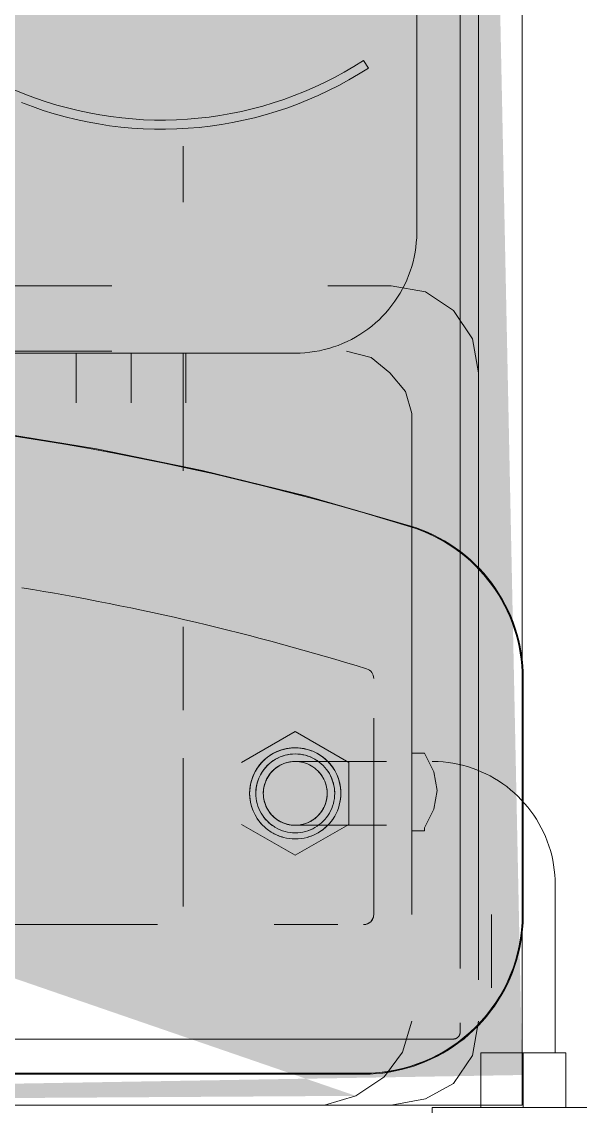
# Model space of a CAD drawing. Header units: metres. Extents: x 5 to 242, y -3 to 162.
# Drawn here: x 189.2389 to 189.3613, y 80.6009 to 80.8389 of the extents above; entities that cross this region are included whole.
import ezdxf

# ---------------------------------------------------------------- set-up
doc = ezdxf.new("R2010")
doc.units = ezdxf.units.M
doc.layers.add('1053_ARQ_BASE_MATADOURO_dwg', color=7, linetype='Continuous', lineweight=5, true_color=0x767676)
for name, color, linetype, lineweight in [('A-EQUIPAMENTOS', 7, 'Continuous', 5), ('A_lay', 7, 'Continuous', 5), ('P-SANR-FIXT', 7, 'Continuous', 5)]:
    doc.layers.add(name, color=color, linetype=linetype, lineweight=lineweight)

# ---------------------------------------------------------------- blocks, each defined once
blk = doc.blocks.new('UT_Bacia com caixa acoplada - UT_Bacia com caixa acoplada-V47-TÉRREO 1_20')
at = {"layer": 'P-SANR-FIXT', "color": 9, "true_color": 0xc0c0c0}
for p, q in [((0.1649999999997719, -0.01229811905160714), (-0.1650000000001877, -0.01229811905160714)), ((-0.1649999999999998, -0.01245945945945865), (0.165, -0.01245945945945865)), ((0.165, -0.01249999999999924), (-0.1649999999999998, -0.01249999999999924)), ((-0.2000008217274903, -0.04729894077884037), (-0.2000008217274903, -0.09910397061034401)), ((-0.1998394813192437, -0.09910397061031652), (-0.1998394813192437, -0.04729894077870263)), ((-0.199798940778703, -0.04729894077870263), (-0.1997989407787031, -0.09910397061031641)), ((-0.1672043461841084, -0.04729894077870246), (-0.1672043461841084, -0.09040602553505546)), ((-0.1672043461841085, -0.04729894077870266), (-0.1672043461841086, -0.09040602553505551)), ((-0.186147365608182, -0.09910397061041332), (-0.186147365608182, -0.4288368561510161)), ((-0.1260000000000006, -0.1595600000000009), (-0.1260000000000006, -0.1704400000000009)), ((-0.1260000000000006, -0.1595600000000009), (-0.1260000000000006, -0.1704400000000009)), ((-0.1140000000000006, -0.1704400000000009), (-0.1140000000000006, -0.1595600000000009)), ((-0.1140000000000006, -0.1704400000000009), (-0.1140000000000006, -0.1595600000000009)), ((-0.1140000000000006, -0.1595600000000009), (-0.1140000000000006, -0.1704400000000009)), ((-0.1140000000000006, -0.1595600000000009), (-0.1140000000000006, -0.1704400000000009)), ((-0.1020000000000006, -0.1595600000000009), (-0.1020000000000006, -0.1704400000000009)), ((-0.1020000000000006, -0.1595600000000009), (-0.1020000000000006, -0.1704400000000009)), ((-0.1020000000000006, -0.1704400000000009), (-0.1020000000000006, -0.1595600000000009)), ((-0.1020000000000006, -0.1704400000000009), (-0.1020000000000006, -0.1595600000000009)), ((0.1499999999997926, -0.1704735377196123), (-0.1500000000002085, -0.1704735377196123)), ((-0.1766577445159081, -0.1971312822353118), (-0.1766577445159081, -0.4410690897938023)), ((-0.1649502152918752, -0.234689592431541), (-0.1660384845797283, -0.2330115966159575))]:
    blk.add_line(p, q, dxfattribs=at)
at = {"layer": 'P-SANR-FIXT', "color": 254, "true_color": 0xd3d3d3}
for p, q in [((-0.1860719666864483, -0.02102047639847806), (-0.186052155322046, -0.02096447046384019)), ((-0.186052155322046, -0.02096447046384019), (-0.1860301201645198, -0.02090930157121675)), ((-0.1858534251107365, -0.02060069725247431), (-0.1858170018677935, -0.02055376642840547)), ((-0.185653459356834, -0.02038169818747356), (-0.1856084384381571, -0.02034293903671496)), ((-0.1856084384381571, -0.02034293903671496), (-0.1855619035789212, -0.02030601124567638)), ((-0.1855619035789212, -0.02030601124567638), (-0.1855139292246648, -0.02027097389101436)), ((-0.1855139292246648, -0.02027097389101436), (-0.1854645921244359, -0.02023788302491157)), ((-0.1854645921244359, -0.02023788302491157), (-0.1854139712070162, -0.02020679158581388)), ((-0.184524729930871, -0.02000242522442441), (-0.1846615993659834, -0.02000242522442441)), ((-0.1826626773286087, -0.02000242522442441), (-0.1835244688101109, -0.02000242522442441)), ((-0.1650000000001877, -0.02000242522442441), (-0.1791942856518337, -0.02000242522442441)), ((-0.1702183777308768, -0.02000242522442441), (-0.1691056121099667, -0.02000242522442441)), ((-0.1691056121099667, -0.02000242522442441), (-0.1644025596614967, -0.02000242522442441)), ((-0.186147365608182, -0.02148769150350818), (-0.186147365608182, -0.02356000000010899)), ((-0.186147365608182, -0.03550016951453327), (-0.186147365608182, -0.09910397061041332)), ((-0.1453862999430286, -0.04509459459459391), (-0.1593711800684362, -0.04509459459459391)), ((-0.1453862999430285, -0.04509459459459381), (-0.1593711800684362, -0.04509459459459381)), ((0.1199188116889888, -0.04509459459459393), (-0.1198088111201021, -0.04509459459459392)), ((0.1199188116889889, -0.04509459459459381), (-0.119808811120102, -0.04509459459459381)), ((-0.1672043461841084, -0.09040602553505546), (-0.1672043461841084, -0.04729894077870246)), ((-0.1672043461841085, -0.0904060255350555), (-0.1672043461841084, -0.04729894077870266)), ((-0.1254039361198851, -0.1446237028165164), (-0.1254039361198851, -0.1705494989545294)), ((-0.1660384845797283, -0.2330115966159575), (-0.1649502152918752, -0.234689592431541))]:
    blk.add_line(p, q, dxfattribs=at)
at = {"layer": 'P-SANR-FIXT', "color": 254, "true_color": 0xe0e0e0}
for p, q in [((0.1649999999997719, -0.02000242522442441), (-0.1650000000001877, -0.02000242522442441)), ((-0.1083004234528533, -0.02000242522442441), (-0.1239104824911788, -0.02000242522442441)), ((-0.1254039361198851, -0.2035675555669597), (-0.1254039361198851, -0.2159027775621335))]:
    blk.add_line(p, q, dxfattribs=at)
at = {"layer": 'P-SANR-FIXT', "color": 254, "true_color": 0xe9e9e9}
for p, q in [((-0.1593711800684362, -0.04509459459459391), (-0.1453862999430285, -0.04509459459459391)), ((-0.1593711800684362, -0.04509459459459381), (-0.1453862999430285, -0.04509459459459381)), ((-0.1198088111201021, -0.04509459459459392), (0.1199188116889888, -0.04509459459459393)), ((-0.1198088111201021, -0.04509459459459381), (0.1199188116889888, -0.04509459459459381)), ((-0.1254039361198851, -0.04905742413907611), (-0.1254039361198851, -0.08160507972344767)), ((-0.1254039361198851, -0.09214260642078825), (-0.1254039361198851, -0.1104427180018647))]:
    blk.add_line(p, q, dxfattribs=at)
at = {"layer": 'P-SANR-FIXT', "color": 9, "true_color": 0xc0c0c0, "flags": 128}
for points in [[(-0.1650000000001877, -0.01229811905160714), (-0.1663996595570709, -0.0123261159757998), (-0.1677970799572151, -0.01241006195912214), (-0.1691900256260407, -0.01254982270609071), (-0.170576268147742, -0.01274517462907279), (-0.1719535898299815, -0.01299580520693198), (-0.173319787251814, -0.01330131348408268), (-0.1746726747888774, -0.01366121071251764), (-0.1760100881096158, -0.01407492113334356), (-0.1773298876380981, -0.01454178289824031), (-0.1786299619766404, -0.01506104912786395), (-0.1799082312835195, -0.01563188910705485), (-0.1811626506006502, -0.01625338961366288), (-0.182391213124571, -0.01692455637946514), (-0.1835919534175529, -0.01764431568075052), (-0.1847629505510671, -0.01841151605621472), (-0.1859023311796722, -0.01922493014897791), (-0.1870082725372817, -0.02008325666981418), (-0.1880790053535937, -0.02098512247965227), (-0.1891128166845843, -0.02192908478545687), (-0.190108052652768, -0.02291363344879737), (-0.1910631210926502, -0.02393719340197567), (-0.1919764940987403, -0.02499812716741617), (-0.1928467104689153, -0.02609473747733791), (-0.1936723780427197, -0.02722526998927351), (-0.1944521759280873, -0.0283879160923063), (-0.1951848566148201, -0.0295808158006992), (-0.1958692479698362, -0.03080206072937108), (-0.1965042551133542, -0.03204969714699291), (-0.1970888621692218, -0.03332172910143691), (-0.1976221338909152, -0.03461612161286576), (-0.198103217157385, -0.03593080392947232), (-0.1985313423379197, -0.03726367283997879), (-0.1989058245238073, -0.03861259603846011), (-0.1992260646233306, -0.03997541553546198), (-0.1994915503206503, -0.04134995111070112), (-0.1997018568952495, -0.04273400380020921), (-0.1998566479013854, -0.04412535941514871), (-0.1999556757065773, -0.04552179208336002), (-0.1999987818874681, -0.0469210678103138), (-0.2000008217274903, -0.04729894077884037)], [(-0.2000008217274903, -0.09910397061034401), (-0.1999728248032283, -0.1005036301672271), (-0.1998888788197674, -0.1019010505673714), (-0.1997491180730067, -0.1032939962362663), (-0.1995537661497474, -0.1046802387580368), (-0.1993031355718882, -0.1060575604402071), (-0.1989976272948068, -0.1074237578621089), (-0.1986377300664411, -0.1087766453991029), (-0.1982240196456845, -0.1101140587199106), (-0.1977571578807878, -0.111433858248393), (-0.1972378916512335, -0.1127339325867966), (-0.1966670516719733, -0.1140122018937451), (-0.1960455511654345, -0.1152666212108757), (-0.1953743843994936, -0.1164951837347966), (-0.1946546250982083, -0.1176959240277785), (-0.1938874247228134, -0.1188669211612927), (-0.1930740106300502, -0.1200063017898285), (-0.1922156841090753, -0.1211122431473687), (-0.1913138182994451, -0.1221829759636807), (-0.1903698559935019, -0.1232167872947406), (-0.1893853073302307, -0.1242120232628549), (-0.1883617473769831, -0.1251670917028758), (-0.1873008136115426, -0.1260804647089659), (-0.1862042033016209, -0.1269506810791408), (-0.1850736707898239, -0.1277763486529453), (-0.1839110246867218, -0.1285561465382436), (-0.1827181249782596, -0.1292888272249071), (-0.1814968800495877, -0.1299732185801311), (-0.1802492436319659, -0.1306082257235797), (-0.1789772116775912, -0.1311928327794474), (-0.1776828191662317, -0.1317261045010715), (-0.1763681368494865, -0.1322071877676106), (-0.1753658744910288, -0.1325345878290856)], [(-0.1753658744910288, -0.1325345878290856), (-0.1526089801758157, -0.1390949596619823), (-0.1296079440471254, -0.1447400508452551), (-0.1063995628563222, -0.1494608304373936), (-0.08302096506223279, -0.1532497461980049), (-0.05950955143430838, -0.1561007366701151), (-0.03590293521861895, -0.1580092408771847), (-0.0122388819655087, -0.1589722056196572), (0.01144475088794461, -0.1589880903591926), (0.03511007458128479, -0.1580568696837236), (0.05871922964503974, -0.1561800333476513), (0.08223444646754179, -0.1533605838887754), (0.1056181057180125, -0.1496030318247302), (0.1288327985301348, -0.1449133884373818), (0.1518413863474238, -0.1392991561555126), (0.1746070603375298, -0.1327693165533268), (0.1753658744907516, -0.1325345878290856)], [(-0.1500000000002085, -0.1704735377196123), (-0.1510660254542945, -0.1704948610718782), (-0.1521303454951518, -0.1705587970159013), (-0.1531912574374757, -0.1706652432677602), (-0.1542470640487609, -0.1708140295362205), (-0.1552960762636416, -0.17100491779489), (-0.156336615886174, -0.1712376026633872), (-0.1573670182750691, -0.1715117118954464), (-0.1583856350061949, -0.1718268069748581), (-0.1593908365104056, -0.1721823838166822), (-0.1603810146792148, -0.1725778735738015), (-0.1613545854391428, -0.1730126435470851), (-0.1623099912844828, -0.1734859981971498), (-0.1632457037698696, -0.1739971802576516), (-0.1641602259546147, -0.1745453719462949), (-0.1650520947986664, -0.1751296962733517), (-0.16591988350188, -0.1757492184445035), (-0.1667622037877067, -0.1764029473564793), (-0.1675777081232616, -0.1770898371824431), (-0.1683650918752173, -0.1778087890451876), (-0.1691230953980565, -0.1785586527752257), (-0.1698505060476156, -0.1793382287502438), (-0.1705461601221377, -0.1801462698153629), (-0.171208944723348, -0.1809814832770699), (-0.1718377995374154, -0.1818425329719263), (-0.1724317185305317, -0.1827280414041659), (-0.1729897515591092, -0.1836365919493379), (-0.1735110058897448, -0.1845667311201843), (-0.173994647626179, -0.1855169708924659), (-0.1744399030450517, -0.1864857910853289), (-0.1748460598324149, -0.1874716417931648), (-0.1752124682244685, -0.1884729458650818), (-0.1755385420457264, -0.1894881014281062), (-0.1758237596476633, -0.190515484450095), (-0.1760676647427128, -0.191553451337162), (-0.1762698671351423, -0.1926003415638143), (-0.1764300433442298, -0.1936544803290089), (-0.1765479371218225, -0.1947141812354957), (-0.1766233598634452, -0.1957777489879405), (-0.1766561909086613, -0.196843482104979), (-0.1766577445159081, -0.1971312822353118)]]:
    blk.add_lwpolyline(points, dxfattribs=at)
at = {"layer": 'P-SANR-FIXT', "color": 254, "true_color": 0xd3d3d3, "flags": 128}
for points in [[(-0.186147365608182, -0.02148769150350818), (-0.1861461775534535, -0.02142829669394869), (-0.186142615290263, -0.02136899690343289), (-0.1861366845174369, -0.0213098869988833), (-0.1861283947227625, -0.02125106154360383), (-0.1861177591682954, -0.02119261464585161)], [(-0.1861177591682954, -0.02119261464585161), (-0.1861047948685984, -0.02113463980803263), (-0.1860895225639903, -0.02107722977769918), (-0.1860719666864483, -0.02102047639847806)], [(-0.1860301201645198, -0.02090930157121675), (-0.1860058964653701, -0.02085505797916467), (-0.1859795229775875, -0.02080182646571029), (-0.1859510418930018, -0.0207496921900196), (-0.1859204987753354, -0.0206987385558703), (-0.185887942486741, -0.02064904707803471), (-0.1858534251107365, -0.02060069725247431)], [(-0.1858170018677935, -0.02055376642840547), (-0.185778731027044, -0.02050832968528575), (-0.1857386738135531, -0.02046445971215653), (-0.1856968943108775, -0.02042222669155963), (-0.185653459356834, -0.02038169818747356)], [(-0.1854139712070162, -0.02020679158581388), (-0.1853621474547887, -0.020177749313395), (-0.1853092037748327, -0.02015080266899604), (-0.185255224865862, -0.0201259947615401), (-0.1852002970828049, -0.02010336527836735), (-0.1851445082979208, -0.02008295042189166), (-0.1850879477616381, -0.02006478285138565), (-0.1850307059585422, -0.02004889163128028), (-0.1849728744637781, -0.02003530218403848), (-0.1849145457950184, -0.02002403624982053), (-0.1848558132656785, -0.02001511185183226), (-0.1847967708352208, -0.02000854326714835), (-0.1847375129594595, -0.02000434100405), (-0.1846781344375384, -0.0200025117853922)], [(-0.1846620993290289, -0.02000242522442441), (-0.184540801287604, -0.02000242522442441), (-0.1841771012143661, -0.02000242522442441)], [(-0.1835244688101109, -0.02000242522442441), (-0.1841454841748499, -0.02000242522442441), (-0.184524729930871, -0.02000242522442441)], [(-0.1841771012143661, -0.02000242522442441), (-0.1835715809520854, -0.02000242522442441), (-0.1827252092036873, -0.02000242522442441)], [(-0.1769640175246368, -0.02000242522442441), (-0.1749413161253997, -0.02000242522442441), (-0.1726915698226949, -0.02000242522442441), (-0.1702183777308768, -0.02000242522442441)]]:
    blk.add_lwpolyline(points, dxfattribs=at)
at = {"layer": 'P-SANR-FIXT', "color": 254, "true_color": 0xe0e0e0, "flags": 128}
for points in [[(-0.1827252092036873, -0.02000242522442441), (-0.1816393399834582, -0.02000242522442441), (-0.1803157104504793, -0.02000242522442441), (-0.1787564381299726, -0.02000242522442441), (-0.1769640175246368, -0.02000242522442441)], [(-0.1644025596614967, -0.02000242522442441), (-0.1593392881397787, -0.02000242522442441), (-0.1539238976989247, -0.02000242522442441), (-0.1481650518084971, -0.02000242522442441), (-0.1420719633935027, -0.02000242522442441), (-0.1356543800954794, -0.02000242522442441), (-0.1289225686787941, -0.02000242522442441), (-0.1218872986055747, -0.02000242522442441), (-0.1213221542360221, -0.02000242522442441)]]:
    blk.add_lwpolyline(points, dxfattribs=at)
at = {"layer": 'P-SANR-FIXT', "color": 9, "true_color": 0xc0c0c0}
for centre, radius, start, end in [((-0.1649999999999998, -0.04729894077870246), 0.03483948131924378, 90.00000000000034, 180.0000000000004), ((-0.1649999999999998, -0.04729894077870246), 0.03479894077870315, 89.99999999999994, 180), ((-0.165, -0.09910397061031655), 0.03483948131924373, 179.9999999999999, 252.772837565242), ((-0.1649999999999997, -0.09910397061031645), 0.03479894077870315, 179.9999999999999, 252.772837565242), ((1.624300693947589e-15, 0.4330317257974887), 0.5919690886741391, 252.7728375652484, 287.2271624347505), ((1.658140291738164e-15, 0.4330317257974888), 0.5919285481335987, 252.7728375652481, 287.2271624347501), ((-0.1206777970490052, -0.3029529656485584), 0.08336298384423603, 68.40751325301024, 122.9655480446208), ((-0.1206777970490052, -0.3029529656485584), 0.08136298384423606, 68.40751325301197, 122.9655480446209), ((-0.1206777970490052, -0.3029529656485584), 0.08136298384423603, 68.40751325301034, 122.9655480446212), ((6.728626816130802e-17, 0.001961168904827609), 0.2465634715555092, 248.407513253009, 291.5924867469887)]:
    blk.add_arc(centre, radius, start, end, dxfattribs=at)
at = {"layer": 'P-SANR-FIXT', "color": 254, "true_color": 0xd3d3d3}
for centre, radius, start, end in [((-0.1649999999999998, -0.04729894077870246), 0.002204346184108558, 90, 180), ((-0.1649999999999998, -0.04729894077870246), 0.002204346184108613, 90, 180), ((-0.1649999999999998, -0.04729894077870246), 0.002204346184108634, 90.0000000000001, 180.0000000000001), ((-0.1649999999999998, -0.04729894077870246), 0.002204346184108552, 105.0000000000006, 165.0000000000003), ((-0.165, -0.09910397061031655), 0.002204346184108447, 180, 252.7728375652492), ((-0.165, -0.09910397061031655), 0.002204346184108469, 180, 252.7728375652494), ((-0.165, -0.09910397061031655), 0.002204346184108585, 180, 252.772837565242), ((-0.165, -0.09910397061031655), 0.002204346184108586, 180, 252.7728375652421), ((1.632760593395233e-15, 0.4330317257974887), 0.559333953539004, 252.7728375652484, 260.7355345525015), ((1.632760593395233e-15, 0.4330317257974887), 0.5593339535390041, 252.772837565248, 260.7355345525012), ((-0.1206777970490052, -0.3029529656485584), 0.08336298384423604, 68.40751325301059, 122.9655480446205), ((6.728626816130802e-17, 0.001961168904827609), 0.2465634715555092, 248.4075132530093, 291.5924867469886)]:
    blk.add_arc(centre, radius, start, end, dxfattribs=at)
at = {"layer": 'P-SANR-FIXT', "color": 254, "true_color": 0xe9e9e9}
for centre, radius, start, end in [((-0.1649999999999998, -0.04729894077870246), 0.002204346184108566, 90, 105.0000000000005), ((1.632760593395233e-15, 0.4330317257974887), 0.5593339535390046, 252.7728375652488, 260.7355345525019), ((1.632760593395233e-15, 0.4330317257974887), 0.5593339535390046, 252.7728375652484, 260.7355345525016)]:
    blk.add_arc(centre, radius, start, end, dxfattribs=at)
at = {"layer": 'P-SANR-FIXT', "color": 254, "true_color": 0xe0e0e0}
blk.add_arc((-0.1649999999999998, -0.04729894077870246), 0.002204346184108533, 165.0000000000008, 180.0000000000009, dxfattribs=at)
blk = doc.blocks.new('Celite_Flexivel_Metais - 300mm Aço Inox - 1_2_-V49-TÉRREO 1_20')
at = {"layer": 'P-SANR-FIXT', "color": 254, "true_color": 0xe0e0e0}
for p, q in [((1.558736473228351e-15, 0.08748408371322187), (-0.01176862194964321, 0.08068946666260352)), ((0.0117686219496464, 0.08068946666260354), (1.55662149836644e-15, 0.08748408371322187)), ((0.01176862194964644, 0.06710023256136674), (0.01176862194964639, 0.08068946666260354)), ((0.01978407765920711, 0.08089484961201106), (0.02000000000048058, 0.08089484961201106)), ((1.64968039229052e-15, 0.06030561551074841), (0.01176862194964644, 0.06710023256136674)), ((0.01681363586810585, 0.06689484961204889), (0.01602661338446487, 0.06689484961204889))]:
    blk.add_line(p, q, dxfattribs=at)
at = {"layer": 'P-SANR-FIXT', "color": 254, "true_color": 0xe9e9e9}
for p, q in [((-0.01176862194964321, 0.08068946666260352), (1.558736473228351e-15, 0.08748408371322187)), ((-0.005073852074712704, 0.07871729972777357), (-0.004876946965017487, 0.0789163422482894)), ((0.006065865813429264, 0.08089484961201106), (0.006650743483648694, 0.08089484961201106)), ((0.007883596867564483, 0.08089484961201106), (0.008529600278881845, 0.08089484961201106)), ((0.009875594855692544, 0.08089484961201106), (0.01057343271692516, 0.08089484961201106)), ((0.01201320941223057, 0.08089484961201106), (0.01275284491092316, 0.08089484961201106)), ((0.01350407431167987, 0.08089484961201106), (0.01426569580774085, 0.08089484961201106)), ((0.01581522668258076, 0.08089484961201106), (0.01660065714224511, 0.08089484961201106)), ((0.01660065714224511, 0.08089484961201106), (0.01739152582563947, 0.08089484961201106)), ((0.01898451030159886, 0.08089484961201106), (0.01978407765920711, 0.08089484961201106)), ((-0.00561467030484564, 0.0780752177014936), (-0.005443009030815301, 0.07829640078017383)), ((-0.006999592041069264, 0.07381927679264663), (-0.006999999999703869, 0.07389484961196068)), ((-0.006898148109472823, 0.07270507961175846), (-0.006940208436984176, 0.07298188365080788)), ((-0.006417621761047849, 0.07109947290617019), (-0.006524273601451205, 0.0713583453306641)), ((-0.006300703094736309, 0.07084507248805076), (-0.006417621761047849, 0.07109947290617019)), ((-0.006173704647940394, 0.07059555106282024), (-0.006300703094736309, 0.07084507248805076)), ((-0.01176862194964317, 0.06710023256136678), (-0.004613700057139125, 0.06296933648069883)), ((-0.003478160964428389, 0.06782011535424554), (-0.003718303385129912, 0.06796406383490376)), ((-0.001663918384526551, 0.06709548378805466), (-0.001934489539553033, 0.06716746154380362)), ((0.01176862194964644, 0.06710023256136674), (1.64968039229052e-15, 0.06030561551074841)), ((2.579712095903233e-05, 0.06689484961204889), (1.165595821657917e-06, 0.06689484961204889)), ((8.238310964370613e-05, 0.06689484961204889), (2.579712095903233e-05, 0.06689484961204889)), ((0.004087967599718468, 0.06689484961204889), (0.003616168634342103, 0.06689484961204889)), ((0.01524594747183619, 0.06689484961204889), (0.01447288702898259, 0.06689484961204889))]:
    blk.add_line(p, q, dxfattribs=at)
at = {"layer": 'P-SANR-FIXT', "color": 7, "true_color": 0xefefef}
for p, q in [((0.008529600278881845, 0.08089484961201106), (0.009193953882971983, 0.08089484961201106)), ((0.009193953882971983, 0.08089484961201106), (0.009875594855692544, 0.08089484961201106)), ((0.01057343271692516, 0.08089484961201106), (0.01128635107494447, 0.08089484961201106)), ((0.01128635107494447, 0.08089484961201106), (0.01201320941223057, 0.08089484961201106)), ((0.01275284491092316, 0.08089484961201106), (0.01350407431167987, 0.08089484961201106)), ((-0.004613700057139125, 0.06296933648069883), (-0.01176862194964317, 0.06710023256136678)), ((0.01447288702898259, 0.06689484961204889), (0.01370866878802226, 0.06689484961204889)), ((0.01602661338446487, 0.06689484961204889), (0.01524594747183619, 0.06689484961204889)), ((-0.004613700057139125, 0.06296933648069883), (1.647565417428609e-15, 0.06030561551074841))]:
    blk.add_line(p, q, dxfattribs=at)
at = {"layer": 'P-SANR-FIXT', "color": 7, "true_color": 0xf3f3f3}
blk.add_line((1.647565417428609e-15, 0.06030561551074841), (-0.004613700057139125, 0.06296933648069883), dxfattribs=at)
at = {"layer": 'P-SANR-FIXT', "color": 9, "true_color": 0xc0c0c0}
for p, q in [((0.05700000000000437, 0.01700000000001346), (0.05700000000000437, 0.05389484961203452)), ((0.04999999999998714, 0.01700000000000825), (0.04070623476790167, 0.01700000000000825)), ((0.04070623476790171, 0.01700000000000825), (0.04999999999998721, 0.01700000000000825)), ((0.04070623476790167, 0.005000000000006864), (0.04070623476790167, 0.01700000000000825)), ((0.04070623476790171, 0.005000000000006864), (0.04070623476790171, 0.01700000000000825)), ((0.04299999999960387, 0.01700000000000825), (0.04999999999960391, 0.01700000000000825)), ((0.04299999999960387, 0.01700000000000825), (0.04999999999960376, 0.01700000000000825)), ((0.04299999999994179, 0.01700000000000825), (0.0499999999996038, 0.01700000000000825)), ((0.04299999999994179, 0.01700000000000825), (0.04999999999960397, 0.01700000000000825)), ((0.0499999999996038, 0.01700000000000825), (0.05699999999960387, 0.01700000000000825)), ((0.04999999999960395, 0.01700000000000825), (0.05699999999960387, 0.01700000000000825)), ((0.04999999999998721, 0.01700000000000825), (0.05929376523195679, 0.01700000000000825)), ((0.05929376523195675, 0.01700000000000825), (0.04999999999998714, 0.01700000000000825)), ((0.0499999999996038, 0.01700000000000825), (0.05699999999994179, 0.01700000000000825)), ((0.04999999999960397, 0.01700000000000825), (0.05699999999994179, 0.01700000000000825)), ((0.04999999999998721, 0.01700000000000825), (0.04999999999998721, 0.005000000000006864)), ((0.04999999999998714, 0.005000000000006864), (0.04999999999998714, 0.01700000000000825)), ((0.05929376523195679, 0.005000000000006864), (0.05929376523195679, 0.01700000000000825)), ((0.05929376523195675, 0.005000000000006864), (0.05929376523195675, 0.01700000000000825)), ((0.03000000000037435, 0.005000000000016189), (0.03000000000037435, 0)), ((0.06999999999997679, 0.00499999999999954), (0.02999999999997682, 0.00499999999999954)), ((0.06999999999997679, 0.00499999999999954), (0.02999999999997682, 0.00499999999999954)), ((0.0399999999999768, 0.00499999999999954), (0.04070623476790172, 0.00499999999999954)), ((0.0399999999999768, 0.00499999999999954), (0.04070623476790166, 0.00499999999999954)), ((0.04215633058175974, 0.00499999999999954), (0.0407062347679017, 0.00499999999999954)), ((0.04070623476790169, 0.00499999999999954), (0.04215633058175616, 0.00499999999999954)), ((0.04070623476790171, 0.005000000000006864), (0.04215633058175618, 0.005000000000006864)), ((0.04070623476790172, 0.005000000000006864), (0.04215633058175976, 0.005000000000006864)), ((0.04215633058175978, 0.00499999999999954), (0.04854990418618205, 0.00499999999999954)), ((0.04215633058175611, 0.00499999999999954), (0.04854990418620449, 0.00499999999999954)), ((0.04854990418618199, 0.005000000000006864), (0.04215633058175974, 0.005000000000006864)), ((0.04215633058175614, 0.005000000000006864), (0.04854990418620455, 0.005000000000006864)), ((0.05699999999994179, 0.005000000000006864), (0.04299999999994179, 0.005000000000006864)), ((0.05699999999994179, 0.005000000000006864), (0.04299999999994179, 0.005000000000006864)), ((0.04999999999998721, 0.00499999999999954), (0.04854990418618198, 0.00499999999999954)), ((0.04854990418620456, 0.00499999999999954), (0.04999999999998715, 0.00499999999999954)), ((0.04854990418620462, 0.005000000000006864), (0.05145009581375259, 0.005000000000006864)), ((0.04854990418618212, 0.005000000000006864), (0.05145009581377538, 0.005000000000006864)), ((0.05145009581377526, 0.00499999999999954), (0.04999999999998721, 0.00499999999999954)), ((0.04999999999998715, 0.00499999999999954), (0.05145009581375256, 0.00499999999999954)), ((0.05145009581377532, 0.00499999999999954), (0.05784366941825875, 0.00499999999999954)), ((0.05145009581375247, 0.00499999999999954), (0.05784366941826214, 0.00499999999999954)), ((0.05784366941825871, 0.005000000000006864), (0.05145009581377526, 0.005000000000006864)), ((0.05145009581375254, 0.005000000000006864), (0.05784366941826218, 0.005000000000006864)), ((0.05929376523195679, 0.00499999999999954), (0.05784366941825872, 0.00499999999999954)), ((0.05784366941826219, 0.00499999999999954), (0.05929376523195675, 0.00499999999999954)), ((0.05784366941826222, 0.005000000000006864), (0.05929376523195679, 0.005000000000006864)), ((0.05784366941825874, 0.005000000000006864), (0.0592937652319568, 0.005000000000006864)), ((0.0592937652319568, 0.00499999999999954), (0.05999999999997681, 0.00499999999999954)), ((0.05929376523195673, 0.00499999999999954), (0.05999999999997681, 0.00499999999999954)), ((0.07000000000036526, 0), (0.07000000000036526, 0.005000000000016189)), ((0.02999999999997682, 0), (0.06999999999997679, 0)), ((0.02999999999997682, 0), (0.06999999999997679, 0)), ((0.05999999999997681, 0), (0.0399999999999768, 0)), ((0.05999999999997681, 0), (0.0399999999999768, 0))]:
    blk.add_line(p, q, dxfattribs=at)
at = {"layer": 'P-SANR-FIXT', "color": 254, "true_color": 0xd3d3d3}
blk.add_line((0.04300000000004221, 0.04729894077877107), (0.04300000000004221, 0.03123196580644344), dxfattribs=at)
at = {"layer": 'P-SANR-FIXT', "color": 254, "true_color": 0xe9e9e9, "flags": 128}
for points in [[(-0.005443009030815301, 0.07829640078017383), (-0.005262640103610102, 0.07851054231578637), (-0.005073852074712704, 0.07871729972777357)], [(-0.004876946965017487, 0.0789163422482894), (-0.004672239780537712, 0.07910735145174749), (-0.004460058009123532, 0.07929002176434043), (-0.004240741096111742, 0.07946406095228285), (-0.004014639902095224, 0.07962919059009528), (-0.003782116140732979, 0.07978514650567103)], [(-0.003782116140732979, 0.07978514650567103), (-0.003543541800204548, 0.07993167920268116), (-0.003299298548724619, 0.08006855426017828), (-0.003049777123563399, 0.08019555270725141)], [(-0.003049777123563399, 0.08019555270725141), (-0.002795376705513263, 0.08031247137335504), (-0.00253650428101937, 0.0804191232138277), (-0.002273573990588193, 0.0805153376081742), (-0.002007006467077736, 0.08060096063402235), (-0.001737228161235908, 0.08067585531287313), (-0.001464670660862976, 0.08073990182903054), (-0.001189769999855707, 0.08079299772191863), (-0.0009129659607369832, 0.08083505804929136), (-0.0006347013709480962, 0.0808660155237605), (-0.000355421394151199, 0.08088582061980015), (-7.557281903682451e-05, 0.08089444165358436), (4.158209776505828e-13, 0.08089484961201106)], [(1.599786716687959e-05, 0.08089484961201106), (6.396587433191599e-05, 0.08089484961201106), (0.0001438272833969677, 0.08089484961201106), (0.0002554543328122236, 0.08089484961201106), (0.0003986684436848009, 0.08089484961201106), (0.0005732405035072588, 0.08089484961201106), (0.000778891234159164, 0.08089484961201106), (0.001015291638637427, 0.08089484961201106), (0.001282063526792626, 0.08089484961201106)], [(0.001282063526792626, 0.08089484961201106), (0.001578780120348529, 0.08089484961201106), (0.001904966735957351, 0.08089484961201106), (0.002260101544766076, 0.08089484961201106), (0.002643616406969159, 0.08089484961201106), (0.003054897780100146, 0.08089484961201106)], [(0.003054897780100146, 0.08089484961201106), (0.003493287702309681, 0.08089484961201106), (0.003958084842729295, 0.08089484961201106), (0.004448545625435509, 0.08089484961201106)], [(0.004448545625435509, 0.08089484961201106), (0.004963885417588972, 0.08089484961201106), (0.005503279785491031, 0.08089484961201106), (0.006065865813429264, 0.08089484961201106)], [(0.006650743483648694, 0.08089484961201106), (0.007256977116478447, 0.08089484961201106), (0.007883596867564483, 0.08089484961201106)], [(-0.006860466044476561, 0.0752855349275731), (-0.006799365823559492, 0.07555876799697235), (-0.006727388067810535, 0.07582933915192953), (-0.006644647926236212, 0.07609681553632108), (-0.006551277765465056, 0.07636076924492663), (-0.006447426957678908, 0.0766207780081475), (-0.006333261642208891, 0.07687642586743859), (-0.006208964459132767, 0.07712730384076058), (-0.006074734257368619, 0.0773730105768742), (-0.0059307857767104, 0.0776131529975064), (-0.005777349303943993, 0.07784734692579459), (-0.00561467030484564, 0.0780752177014936)], [(-0.006999999999703869, 0.07389484961196068), (-0.006994400746250904, 0.0741747749513006), (-0.006977611943646116, 0.07445425246974374)], [(-0.006940208436984176, 0.07298188365080788), (-0.006971165911245408, 0.07326014824073536), (-0.006990971007423651, 0.07353942821746295), (-0.006999592041069264, 0.07381927679264663)], [(-0.006977611943646116, 0.07445425246974374), (-0.006949660450598094, 0.0747328350629914), (-0.006910590983247312, 0.07501007705834728), (-0.006860466044476561, 0.0752855349275731)], [(-0.006524273601451205, 0.0713583453306641), (-0.006620487995728399, 0.07162127562095666), (-0.006706111021645847, 0.07188784314453642), (-0.006781005700427341, 0.07215762145044756), (-0.006845052216584736, 0.07243017895082049), (-0.006898148109472823, 0.07270507961175846)], [(-0.004615692703409877, 0.06863220950800406), (-0.004822450115397078, 0.06882099753683216), (-0.005021492635982213, 0.06901790264652737), (-0.005212501839440302, 0.06922260983107645), (-0.005395172151825318, 0.06943479160262923), (-0.005569211339837057, 0.06965410851550241), (-0.005734340977649481, 0.06988020970944964), (-0.005890296893225241, 0.07011273347088118), (-0.006036829590373964, 0.0703513078113403), (-0.006173704647940394, 0.07059555106282024)], [(-0.004180368089255717, 0.06828017930683782), (-0.00440155116772803, 0.06845184058072955), (-0.004613700056712333, 0.06863053112494072)], [(-0.003718303385129912, 0.06796406383490376), (-0.003952497313348795, 0.06811750030760086), (-0.004180368089255717, 0.06828017930683782)], [(-0.00272592839584031, 0.06744742265393525), (-0.0029815762550621, 0.06756158796947458), (-0.003232454228522693, 0.0676858851525507), (-0.003478160964428389, 0.06782011535424554)], [(-0.001934489539553033, 0.06716746154380362), (-0.00220196592394459, 0.06725020168544725), (-0.00246591963255014, 0.06734357184628771), (-0.00272592839584031, 0.06744742265393525)], [(-0.0005594028573672404, 0.06691723766782944), (-0.0008379854506842094, 0.06694518916101606), (-0.001115227445901473, 0.06698425862836685), (-0.001390685315196606, 0.0670343835670683), (-0.001663918384526551, 0.06709548378805466)], [(4.158209776505828e-13, 0.06689484961204889), (-0.0002799253388548095, 0.06690044886543256), (-0.0005594028573672404, 0.06691723766782944)], [(0.0006256979980913457, 0.06689484961204889), (0.0004427079516699451, 0.06689484961204889), (0.0002910054005413258, 0.06689484961204889), (0.0001708330366785958, 0.06689484961204889), (8.238310964370613e-05, 0.06689484961204889)], [(0.001997991156832359, 0.06689484961204889), (0.001663937824850291, 0.06689484961204889), (0.001359218281018912, 0.06689484961204889), (0.001084320011398086, 0.06689484961204889), (0.0008396827946296981, 0.06689484961204889), (0.0006256979980913457, 0.06689484961204889)], [(0.002751915455505514, 0.06689484961204889), (0.002360843862735783, 0.06689484961204889), (0.001997991156832359, 0.06689484961204889)], [(0.003616168634342103, 0.06689484961204889), (0.00317058030420485, 0.06689484961204889), (0.002751915455505514, 0.06689484961204889)], [(0.005107137601030263, 0.06689484961204889), (0.004585222422331936, 0.06689484961204889), (0.004087967599718468, 0.06689484961204889)], [(0.006221571098177811, 0.06689484961204889), (0.00565287818239849, 0.06689484961204889), (0.005107137601030263, 0.06689484961204889)], [(0.009376276042035898, 0.06689484961204889), (0.008707150532542073, 0.06689484961204889), (0.00805609117322383, 0.06689484961204889), (0.007424139520089375, 0.06689484961204889), (0.006812306561037986, 0.06689484961204889), (0.006221571098177811, 0.06689484961204889)], [(0.01370866878802226, 0.06689484961204889), (0.01295451533484375, 0.06689484961204889), (0.0122116331541929, 0.06689484961204889), (0.01148121069915469, 0.06689484961204889), (0.01076441648946529, 0.06689484961204889), (0.01006239724364423, 0.06689484961204889), (0.009376276042035898, 0.06689484961204889)], [(0.02000000000048058, 0.06689484961204889), (0.0192002133167116, 0.06689484961204889), (0.0184017061210212, 0.06689484961204889)]]:
    blk.add_lwpolyline(points, dxfattribs=at)
at = {"layer": 'P-SANR-FIXT', "color": 7, "true_color": 0xefefef, "flags": 128}
for points in [[(0.01426569580774085, 0.08089484961201106), (0.01503649096740774, 0.08089484961201106), (0.01581522668258076, 0.08089484961201106)], [(0.01739152582563947, 0.08089484961201106), (0.01818656751122581, 0.08089484961201106), (0.01898451030159886, 0.08089484961201106)], [(0.0184017061210212, 0.06689484961204889), (0.01760575585453989, 0.06689484961204889), (0.01681363586810585, 0.06689484961204889)]]:
    blk.add_lwpolyline(points, dxfattribs=at)
at = {"layer": 'P-SANR-FIXT', "color": 254, "true_color": 0xd3d3d3, "flags": 128}
for points in [[(0.03458911285832692, 0.08050199232165452), (0.03352144013581383, 0.0806642250131672), (0.03244813386043861, 0.08078363241453262), (0.03137091109326866, 0.08086002349939554), (0.03029149516054604, 0.08089327605817853), (0.03000000000009714, 0.08089484961201106)], [(0.04957057228993799, 0.07249572862994229), (0.04881108115244315, 0.07326346406630674), (0.04802149629774394, 0.07400021385120235), (0.04720308089336141, 0.0747047993422857), (0.04635714422940219, 0.0753760933529802), (0.04548503962406831, 0.0760130219560997), (0.04458816225833871, 0.07661456620181271), (0.04366794694536693, 0.07717976374759146), (0.04272586583265438, 0.07770771039792762), (0.04176342604947385, 0.07819756155076557), (0.04078216729399901, 0.07864853354885126), (0.03978365937081253, 0.079059904933086)]]:
    blk.add_lwpolyline(points, dxfattribs=at)
at = {"layer": 'P-SANR-FIXT', "color": 254, "true_color": 0xe0e0e0, "flags": 128}
blk.add_lwpolyline([(0.03978365937081253, 0.079059904933086), (0.03876949967990186, 0.07943101759712264), (0.03774131066005321, 0.07976127783980846), (0.03670073719454449, 0.08005015731519761), (0.03564944397899854, 0.08029719387777641), (0.03458911285832692, 0.08050199232165452)], dxfattribs=at)
at = {"layer": 'P-SANR-FIXT', "color": 9, "true_color": 0xc0c0c0, "flags": 128}
blk.add_lwpolyline([(0.05700000000000437, 0.05389484961203452), (0.05697840287980035, 0.05497456163500483), (0.05691364607003052, 0.05605254634920766), (0.05680583316791744, 0.05712707920879802), (0.05665513665115141, 0.05819644119058794), (0.0564617976017853, 0.05925892154345475), (0.05622612532104577, 0.06031282052555198), (0.05594849683436769, 0.06135645212329346), (0.0556293562881765, 0.06238814674864535), (0.05526921423925014, 0.06340625391042941), (0.0548686468380467, 0.06440914485430112), (0.05442829490696786, 0.06539521516876903), (0.05394886291508301, 0.0663628873515725), (0.05343111785125439, 0.0673106133337844), (0.05287588799732657, 0.06823687695588633), (0.05228406160248924, 0.06914019639366835), (0.05165658546297127, 0.0700191265287549), (0.05099446340623472, 0.07087226126050028), (0.05029875468673745, 0.07169823575523351), (0.04957057228993799, 0.07249572862994229)], dxfattribs=at)
at = {"layer": 'P-SANR-FIXT', "color": 254, "true_color": 0xe0e0e0}
for radius, start, end in [(0.009999999999999988, 90.00000000000034, 180.0000000000002), (0.01000000000000001, 45.00000000000053, 90.00000000000044), (0.01000000000000001, 285.0000000000002, 45.00000000000056), (0.01, 254.9999999999996, 269.9999999999995), (0.009999999999999997, 270.0000000000002, 285.0000000000002)]:
    blk.add_arc((8.280120719819887e-16, 0.07389484961198516), radius, start, end, dxfattribs=at)
at = {"layer": 'P-SANR-FIXT', "color": 254, "true_color": 0xe9e9e9}
for centre, radius, start, end in [((8.280120719819887e-16, 0.07389484961198516), 0.00999999999999999, 89.99999999999997, 164.9999999999998), ((4.666692032806452e-15, 0.07389484961198517), 0.009999999999999993, 105.0000000000003, 120.0000000000003), ((4.666692032806452e-15, 0.07389484961198517), 0.01, 105, 119.9999999999998), ((4.666692032806452e-15, 0.07389484961198517), 0.009999999999999995, 90.0000000000004, 105.0000000000003), ((4.666692032806452e-15, 0.07389484961198517), 0.009999999999999986, 89.99999999999999, 104.9999999999999), ((4.666692032806452e-15, 0.07389484961198517), 0.01000000000000001, 75.00000000000011, 90.0000000000001), ((4.666692032806452e-15, 0.07389484961198517), 0.009999999999999993, 29.99999999999967, 89.99999999999966), ((8.280120719819887e-16, 0.07389484961198516), 0.009999999999999995, 75.00000000000004, 90.00000000000001), ((4.666692032806452e-15, 0.07389484961198517), 0.01000000000000001, 60.00000000000007, 75.00000000000007), ((8.280120719819887e-16, 0.07389484961198516), 0.009999999999999992, 45.00000000000005, 75.00000000000001), ((4.666692032806452e-15, 0.07389484961198517), 0.009999999999999995, 120.0000000000003, 150.0000000000001), ((4.666692032806452e-15, 0.07389484961198517), 0.01000000000000001, 134.9999999999998, 149.9999999999998), ((-1.478294957875669e-14, 0.07389484961198103), 0.008647750831540213, 359.9999999999994, 179.9999999999995), ((4.666692032806452e-15, 0.07389484961198517), 0.01000000000000001, 119.9999999999998, 134.9999999999998), ((-1.484759642289765e-14, 0.07389484961198103), 0.008647750831540185, 120, 135.0000000000001), ((-1.484759642289765e-14, 0.07389484961198103), 0.008647750831540187, 105.0000000000001, 120.0000000000001), ((-1.484759642289765e-14, 0.07389484961198103), 0.008647750831540188, 90.0000000000001, 105.0000000000001), ((-1.484759642289765e-14, 0.07389484961198103), 0.00864775083154021, 75.00000000000013, 90.00000000000014), ((-1.484759642289765e-14, 0.07389484961198103), 0.008647750831540195, 45.00000000000009, 75.00000000000011), ((4.666692032806452e-15, 0.07389484961198517), 0.01000000000000001, 1.590277340731761e-13, 60.00000000000009), ((8.280120719819887e-16, 0.07389484961198516), 0.009999999999999995, 30.00000000000007, 45.00000000000007), ((4.666692032806452e-15, 0.07389484961198517), 0.009999999999999998, 150.0000000000001, 165.0000000000001), ((4.666692032806452e-15, 0.07389484961198517), 0.01000000000000001, 149.9999999999997, 164.9999999999996), ((-1.484759642289765e-14, 0.07389484961198103), 0.00864775083154019, 135.0000000000001, 180), ((-1.484759642289765e-14, 0.07389484961198103), 0.007000000000000006, 119.9999999999994, 179.9999999999993), ((-1.478294957875669e-14, 0.07389484961198103), 0.006999999999999997, 134.9999999999998, 179.9999999999997), ((1.607380895052302e-15, 0.07389484961198514), 0.007000000000000005, 135.0000000000002, 150.0000000000001), ((1.607380895052302e-15, 0.07389484961198514), 0.007000000000000004, 105.0000000000002, 135.0000000000003), ((-1.478294957875669e-14, 0.07389484961198103), 0.006999999999999995, 119.9999999999998, 134.9999999999998), ((-1.478294957875669e-14, 0.07389484961198103), 0.006999999999999996, 89.99999999999993, 119.9999999999998), ((-1.484759642289765e-14, 0.07389484961198103), 0.007000000000000004, 104.9999999999994, 119.9999999999994), ((1.607380895052302e-15, 0.07389484961198514), 0.006999999999999997, 75.00000000000026, 105.0000000000003), ((-1.484759642289765e-14, 0.07389484961198103), 0.006999999999999996, 74.99999999999953, 104.9999999999995), ((-1.478294957875669e-14, 0.07389484961198103), 0.007000000000000009, 75.00000000000001, 89.99999999999994), ((1.607380895052302e-15, 0.07389484961198514), 0.006999999999999995, 60.00000000000022, 75.00000000000024), ((-1.478294957875669e-14, 0.07389484961198103), 0.007000000000000004, 59.99999999999999, 74.99999999999999), ((-1.484759642289765e-14, 0.07389484961198103), 0.006999999999999994, 59.99999999999958, 74.99999999999949), ((1.607380895052302e-15, 0.07389484961198514), 0.006999999999999994, 45.0000000000002, 60.00000000000021), ((-1.478294957875669e-14, 0.07389484961198103), 0.007000000000000007, 45.00000000000004, 60.00000000000003), ((-1.484759642289765e-14, 0.07389484961198103), 0.006999999999999995, 29.99999999999969, 59.99999999999959), ((1.607380895052302e-15, 0.07389484961198514), 0.007000000000000003, 2.95791585376107e-13, 45.00000000000031), ((-1.478294957875669e-14, 0.07389484961198103), 0.007000000000000005, 30.0000000000002, 45.00000000000009), ((-1.484759642289765e-14, 0.07389484961198103), 0.0086477508315402, 15.00000000000025, 45.00000000000018), ((4.666692032806452e-15, 0.07389484961198517), 0.01000000000000001, 344.9999999999993, 29.99999999999969), ((8.280120719819887e-16, 0.07389484961198516), 0.009999999999999997, 15.00000000000014, 30.00000000000007), ((4.666692032806452e-15, 0.07389484961198517), 0.009999999999999993, 165.0000000000001, 180), ((4.666692032806452e-15, 0.07389484961198517), 0.01000000000000001, 164.9999999999997, 179.9999999999996), ((8.280120719819887e-16, 0.07389484961198516), 0.01000000000000001, 164.9999999999997, 179.9999999999998), ((1.607380895052302e-15, 0.07389484961198514), 0.007000000000000005, 150.0000000000002, 165.0000000000003), ((-1.478294957875669e-14, 0.07389484961198103), 0.007000000000000007, 15.00000000000025, 30.00000000000021), ((-1.484759642289765e-14, 0.07389484961198103), 0.006999999999999998, 14.99999999999981, 29.99999999999969), ((8.280120719819887e-16, 0.07389484961198516), 0.01000000000000001, 4.452776554048924e-14, 15.00000000000013), ((8.280120719819887e-16, 0.07389484961198516), 0.01000000000000001, 179.9999999999998, 224.9999999999997), ((-1.478294957875669e-14, 0.07389484961198103), 0.008647750831540192, 180.0000000000003, 195.0000000000003), ((-1.484759642289765e-14, 0.07389484961198103), 0.008647750831540197, 180.0000000000004, 195.0000000000003), ((1.607380895052302e-15, 0.07389484961198514), 0.007000000000000003, 165.0000000000002, 179.9999999999999), ((1.607380895052302e-15, 0.07389484961198514), 0.007000000000000008, 180.0000000000004, 195.0000000000004), ((-1.478294957875669e-14, 0.07389484961198103), 0.007000000000000003, 180, 195), ((-1.484759642289765e-14, 0.07389484961198103), 0.007000000000000003, 179.9999999999999, 195), ((-1.484759642289765e-14, 0.07389484961198103), 0.007000000000000002, 284.9999999999995, 359.9999999999996), ((1.607380895052302e-15, 0.07389484961198514), 0.007000000000000005, 314.9999999999997, 0), ((-1.478294957875669e-14, 0.07389484961198103), 0.007000000000000004, 2.271824772473942e-13, 15.00000000000021), ((-1.484759642289765e-14, 0.07389484961198103), 0.00700000000000001, 359.9999999999994, 14.99999999999979), ((-1.478294957875669e-14, 0.07389484961198103), 0.006999999999999991, 344.9999999999999, 2.671665932429354e-13), ((-1.484759642289765e-14, 0.07389484961198103), 0.008647750831540197, 1.838949076714469e-13, 15.00000000000023), ((-1.478294957875669e-14, 0.07389484961198103), 0.008647750831540197, 344.9999999999995, 359.9999999999994), ((-1.484759642289765e-14, 0.07389484961198103), 0.008647750831540187, 344.9999999999999, 2.289999370653732e-13), ((4.666692032806452e-15, 0.07389484961198517), 0.01, 344.9999999999997, 1.876527262063475e-13), ((8.280120719819887e-16, 0.07389484961198516), 0.01, 344.9999999999998, 7.951386703658799e-14), ((1.607380895052302e-15, 0.07389484961198514), 0.006999999999999997, 195.0000000000001, 210), ((-1.478294957875669e-14, 0.07389484961198103), 0.006999999999999999, 194.9999999999999, 270), ((-1.484759642289765e-14, 0.07389484961198103), 0.006999999999999998, 194.9999999999996, 239.9999999999996), ((-1.478294957875669e-14, 0.07389484961198103), 0.006999999999999998, 329.9999999999999, 344.9999999999999), ((-1.478294957875669e-14, 0.07389484961198103), 0.0086477508315402, 314.9999999999995, 344.9999999999995), ((-1.484759642289765e-14, 0.07389484961198103), 0.00864775083154019, 329.9999999999999, 344.9999999999998), ((1.607380895052302e-15, 0.07389484961198514), 0.006999999999999994, 210, 225), ((-1.478294957875669e-14, 0.07389484961198103), 0.006999999999999995, 299.9999999999999, 329.9999999999999), ((-1.484759642289765e-14, 0.07389484961198103), 0.008647750831540187, 315, 329.9999999999999), ((4.666692032806452e-15, 0.07389484961198517), 0.009999999999999997, 329.9999999999998, 344.9999999999997), ((4.666692032806452e-15, 0.07389484961198517), 0.01000000000000001, 329.9999999999993, 344.9999999999993), ((8.280120719819887e-16, 0.07389484961198516), 0.01000000000000001, 329.9999999999998, 344.9999999999998), ((1.607380895052302e-15, 0.07389484961198514), 0.006999999999999995, 225, 239.9999999999999), ((1.607380895052302e-15, 0.07389484961198514), 0.006999999999999996, 239.9999999999999, 254.9999999999999), ((-1.484759642289765e-14, 0.07389484961198103), 0.006999999999999997, 239.9999999999996, 284.9999999999996), ((1.607380895052302e-15, 0.07389484961198514), 0.006999999999999998, 254.9999999999999, 269.9999999999998), ((1.607380895052302e-15, 0.07389484961198514), 0.006999999999999996, 269.9999999999998, 314.9999999999998), ((-1.478294957875669e-14, 0.07389484961198103), 0.006999999999999997, 269.9999999999999, 285), ((-1.478294957875669e-14, 0.07389484961198103), 0.006999999999999993, 285, 299.9999999999999), ((-1.478294957875669e-14, 0.07389484961198103), 0.0086477508315402, 299.9999999999995, 314.9999999999995), ((-1.484759642289765e-14, 0.07389484961198103), 0.008647750831540185, 300.0000000000001, 315), ((4.666692032806452e-15, 0.07389484961198517), 0.00999999999999999, 299.9999999999998, 314.9999999999998), ((4.666692032806452e-15, 0.07389484961198517), 0.01000000000000001, 299.9999999999993, 314.9999999999994), ((8.280120719819887e-16, 0.07389484961198516), 0.01000000000000001, 299.9999999999998, 314.9999999999998), ((4.666692032806452e-15, 0.07389484961198517), 0.009999999999999995, 314.9999999999998, 329.9999999999998), ((4.666692032806452e-15, 0.07389484961198517), 0.01000000000000001, 314.9999999999993, 329.9999999999993), ((8.280120719819887e-16, 0.07389484961198516), 0.01000000000000001, 314.9999999999998, 329.9999999999998), ((8.280120719819887e-16, 0.07389484961198516), 0.01000000000000001, 239.9999999999996, 254.9999999999996), ((-1.478294957875669e-14, 0.07389484961198103), 0.008647750831540187, 239.9999999999997, 269.9999999999997), ((-1.484759642289765e-14, 0.07389484961198103), 0.008647750831540199, 240.0000000000002, 270.0000000000002), ((-1.478294957875669e-14, 0.07389484961198103), 0.008647750831540188, 269.9999999999997, 299.9999999999995), ((-1.484759642289765e-14, 0.07389484961198103), 0.008647750831540187, 270.0000000000001, 285.0000000000001), ((-1.484759642289765e-14, 0.07389484961198103), 0.008647750831540185, 285.0000000000001, 300.0000000000001), ((4.666692032806452e-15, 0.07389484961198517), 0.009999999999999992, 284.9999999999998, 299.9999999999998), ((4.666692032806452e-15, 0.07389484961198517), 0.01000000000000001, 284.9999999999994, 299.9999999999993), ((8.280120719819887e-16, 0.07389484961198516), 0.01, 284.9999999999998, 299.9999999999998), ((4.666692032806452e-15, 0.07389484961198517), 0.01000000000000002, 254.9999999999992, 269.9999999999992), ((4.666692032806452e-15, 0.07389484961198517), 0.009999999999999998, 254.9999999999988, 269.9999999999987), ((8.280120719819887e-16, 0.07389484961198516), 0.009999999999999995, 254.9999999999992, 269.9999999999991), ((4.666692032806452e-15, 0.07389484961198517), 0.009999999999999995, 269.9999999999998, 284.9999999999998), ((4.666692032806452e-15, 0.07389484961198517), 0.009999999999999993, 269.9999999999994, 284.9999999999994), ((8.280120719819887e-16, 0.07389484961198516), 0.009999999999999988, 269.9999999999998, 284.9999999999998)]:
    blk.add_arc(centre, radius, start, end, dxfattribs=at)
at = {"layer": 'P-SANR-FIXT', "color": 7, "true_color": 0xf3f3f3}
for centre, radius, start, end in [((4.666692032806452e-15, 0.07389484961198517), 0.01, 180, 194.9999999999995), ((4.666692032806452e-15, 0.07389484961198517), 0.01000000000000002, 179.9999999999995, 194.9999999999994), ((8.280120719819887e-16, 0.07389484961198516), 0.01000000000000001, 179.9999999999997, 194.9999999999996), ((-1.478294957875669e-14, 0.07389484961198103), 0.008647750831540187, 194.9999999999999, 209.9999999999999), ((-1.484759642289765e-14, 0.07389484961198103), 0.0086477508315402, 195.0000000000003, 225.0000000000002), ((-1.478294957875669e-14, 0.07389484961198103), 0.008647750831540185, 209.9999999999999, 237.5726685700608), ((4.666692032806452e-15, 0.07389484961198517), 0.01000000000000001, 224.9999999999994, 239.9999999999993), ((4.666692032806452e-15, 0.07389484961198517), 0.009999999999999992, 224.9999999999989, 239.9999999999989), ((8.280120719819887e-16, 0.07389484961198516), 0.009999999999999992, 224.9999999999992, 239.9999999999992), ((-1.484759642289765e-14, 0.07389484961198103), 0.008647750831540199, 225.0000000000001, 237.5726685700614), ((4.666692032806452e-15, 0.07389484961198517), 0.01, 242.4025525341424, 254.9999999999992), ((4.666692032806452e-15, 0.07389484961198517), 0.009999999999999992, 242.402552534142, 254.9999999999988), ((8.280120719819887e-16, 0.07389484961198516), 0.009999999999999992, 242.4025525341424, 254.9999999999992)]:
    blk.add_arc(centre, radius, start, end, dxfattribs=at)
at = {"layer": 'P-SANR-FIXT', "color": 7, "true_color": 0xefefef}
for centre, radius, start, end in [((4.666692032806452e-15, 0.07389484961198517), 0.01000000000000001, 194.9999999999996, 224.9999999999994), ((4.666692032806452e-15, 0.07389484961198517), 0.009999999999999997, 194.9999999999991, 224.9999999999989), ((8.280120719819887e-16, 0.07389484961198516), 0.009999999999999997, 194.9999999999993, 224.9999999999992), ((8.280120719819887e-16, 0.07389484961198516), 0.01000000000000001, 224.9999999999997, 239.9999999999996), ((4.666692032806452e-15, 0.07389484961198517), 0.01000000000000001, 239.9999999999993, 242.4025525341424), ((4.666692032806452e-15, 0.07389484961198517), 0.009999999999999992, 239.9999999999989, 242.402552534142), ((8.280120719819887e-16, 0.07389484961198516), 0.009999999999999993, 239.9999999999992, 242.4025525341424), ((-1.478294957875669e-14, 0.07389484961198103), 0.008647750831540187, 237.5726685700608, 239.9999999999998), ((-1.484759642289765e-14, 0.07389484961198103), 0.008647750831540199, 237.5726685700614, 240.0000000000002)]:
    blk.add_arc(centre, radius, start, end, dxfattribs=at)
blk = doc.blocks.new('1053_ARQ_BASE_MATADOURO_dwg_acoplada-V31-TÉRREO 1_20')
at = {"layer": 'A-EQUIPAMENTOS', "true_color": 0xe2e2e2}
h = blk.add_hatch(color=254, dxfattribs=at)
h.paths.add_polyline_path([(-0.1568787479348426, -0.005489747250626897), (-0.07291134216330866, -0.08890038771538367), (0.163253793666371, -0.007540405645748252), (-0.02455669331159697, -0.006337353666453419)])
h.paths.add_polyline_path([(-0.1885099766816584, -0.00548975286053701), (0.1997696624139171, -0.01211105753199208), (0.1898451968945046, -0.4911843262677378), (0.157956282033, -0.5759980215533886), (0.08918642130728913, -0.637283140843884), (-0.0002302538252773957, -0.6594149685797548), (-0.08964692898861468, -0.6372832516397301), (-0.1584167898002619, -0.5759980217750905), (-0.2002434113426607, -0.4710424196645598), (-0.1892933772916768, -0.00548975299949052)])
at = {"layer": 'A-EQUIPAMENTOS', "color": 9, "true_color": 0xc3c3c3}
for p, q in [((0.1901999797754466, -0.02394573531660153), (0.1888328701180686, -0.01642663219984425)), ((0.1901999797755853, -0.09910401324654795), (0.1901999797754466, -0.03297602057399254)), ((0.1997697473787561, -0.04729898171766309), (0.1997697473787561, -0.09899328953286186))]:
    blk.add_line(p, q, dxfattribs=at)
at = {"layer": 'A-EQUIPAMENTOS', "color": 254, "true_color": 0xd5d5d5}
for p, q in [((0.1755577805665562, -0.09910401584334996), (0.1755577805666948, -0.04729898601170771)), ((0.175615075749284, -0.0827314505930046), (0.1776657402356283, -0.0827314505929353)), ((0.1776657402356283, -0.0827314505929353), (0.1783492950644559, -0.0827314505930046))]:
    blk.add_line(p, q, dxfattribs=at)
at = {"layer": 'A-EQUIPAMENTOS', "color": 253, "true_color": 0xaaaaaa}
for p, q in [((0.1997697473787561, -0.09899328953286186), (0.1997697473787561, -0.4897107035869385)), ((0.190199979775258, -0.1626860492531819), (0.190199979775258, -0.4897107035869795))]:
    blk.add_line(p, q, dxfattribs=at)
at = {"layer": 'A-EQUIPAMENTOS', "color": 253, "true_color": 0xaaaaaa, "flags": 128}
for points in [[(-0.2002302526212916, -0.4897107035869385), (-0.200230252621153, -0.1278460692934097), (-0.2043315815939801, -0.127846069293479), (-0.2043315815939801, -0.0950354375113473), (-0.2002302526212916, -0.095035437511278), (-0.2002302526212916, -0.005489754939156774), (-0.1758182758469047, -0.005489754939156774), (-0.1743064813423105, -0.005489754939156774), (-0.1722558168559663, -0.005489754939156774), (-0.1700770061748725, -0.005489754939226077), (-0.1626860492527954, -0.005489754939226077), (2.772139851003885e-13, -0.00548975493908747), (0.1640531589111437, -0.005489754939156774), (0.1715111766029339, -0.005489754939156774), (0.1977190828922732, -0.005489754939156774), (0.1997697473787561, -0.00548975493908747), (0.1997697473787561, -0.007251202221284075), (0.1997697473786175, -0.009217759091989138), (0.1997697473787561, -0.04729898171766309)], [(0.1697577729499473, -0.01211106285470851), (0.1694057871073848, -0.01164174839832813), (0.1632537936482135, -0.007540419425501023), (0.1564182453602145, -0.005489754939156774)], [(0.1888328701180686, -0.01642663219984425), (0.1847315411452415, -0.01027463874074219), (0.1785795476860702, -0.006856864596742708), (0.1710604445692436, -0.005489754939156774)], [(0.1785795476862088, -0.1838975652545023), (0.1847315411453801, -0.1797962362818138), (0.18883287011793, -0.1736442428226425), (0.1901999797755853, -0.1661251397058852), (0.1901999797755853, -0.09910401324654795)]]:
    blk.add_lwpolyline(points, dxfattribs=at)
at = {"layer": 'A-EQUIPAMENTOS', "color": 9, "true_color": 0xc3c3c3, "flags": 128}
for points in [[(0.1755577805665562, -0.02394573531660153), (0.1735071160802119, -0.01711018702867186), (0.1697577729499473, -0.01211106285470851)], [(0.1783492950644559, -0.0827314505930046), (0.1803999595508001, -0.07863012162017749), (0.1810835143796277, -0.07452879264741968)], [(0.1612031291620078, -0.1709100235075399), (0.166671567792213, -0.1695429138498847), (0.1707728967650401, -0.1661251397059545), (0.1741906709089009, -0.1620238107331274), (0.1755577805665562, -0.1572389269316113), (0.1755577805665562, -0.09910401584334996)], [(0.1571462158673956, -0.1852646749122961), (0.1710604445693822, -0.1852646749122268), (0.1785795476862088, -0.1838975652545023)]]:
    blk.add_lwpolyline(points, dxfattribs=at)
at = {"layer": 'A-EQUIPAMENTOS', "color": 254, "true_color": 0xe1e1e1, "flags": 128}
blk.add_lwpolyline([(0.1783492950645945, -0.06632613470190409), (0.1783492950643173, -0.06564257987314577), (0.1776657402357669, -0.06564257987314577), (0.1756150757494226, -0.06564257987307646)], dxfattribs=at)
at = {"layer": 'A-EQUIPAMENTOS', "color": 254, "true_color": 0xd5d5d5, "flags": 128}
for points in [[(0.1810835143796277, -0.07452879264741968), (0.1803999595509387, -0.07042746367466189), (0.1783492950645945, -0.06632613470190409)], [(-0.10978124587692, -0.1709100235075399), (-0.02426911381670652, -0.1709100235074706), (-0.0002302526211984514, -0.1709100235075399), (0.02380860857430962, -0.1709100235074706), (0.1097813045528637, -0.1709100235074706)], [(-0.1097812433309868, -0.1852646749121575), (-0.02455666162091002, -0.1852646749122268), (-0.0002302526213370584, -0.1852646749122268), (0.02409615637851312, -0.1852646749122268), (0.1097813070986584, -0.1852646749122268)]]:
    blk.add_lwpolyline(points, dxfattribs=at)
blk = doc.blocks.new('1053_ARQ_BASE_MATADOURO_dwg_arq geral tgov-4039641-TÉRREO 1_20')
at = {"layer": 'A_lay', "true_color": 0xaaaaaa}
h = blk.add_hatch(dxfattribs=at)
h.set_pattern_fill('FP_8', color=253, style=0, pattern_type=2)
h.set_pattern_definition([(90, (-0.43, 0), (-0.6125, 3.750480822388769e-17), []), (180, (-0.43, 0), (-7.500961644777538e-17, -0.6125), [])])
h.paths.add_polyline_path([(33.3982296655912, -2.447849707635441), (33.39005279484016, -2.336813861293487), (33.3982296655912, -2.288367716529955), (33.40640653633835, -2.296381417730191), (33.40640653633835, -2.397166472628157)])
h.paths.add_polyline_path([(31.81844457960709, -2.590337736531922), (32.07822966552358, -2.580063065513839), (32.07822966552358, -1.360337736084813), (31.99822966370285, -1.360337737947483), (31.57396809628712, -1.784604303538577), (31.55982596066316, -1.770462168380472), (31.99822966556573, -1.340337736531825), (32.09822966554222, -1.346195600926708), (32.09822967204399, -2.590337723865946), (32.97822966554687, -2.580063154920755), (32.97822966554687, -1.360337736084813), (32.69822787267103, -1.360339528953787), (32.27396809635703, -1.784604303538577), (32.25982596073307, -1.770462168380125), (32.69822966551894, -1.340337736531825), (33.0123718011892, -1.346195600926708), (33.42892799920303, -1.778167539158462), (33.42249373428067, -1.784601803869026), (32.99822966556537, -1.360337736084813), (32.9982296772455, -2.590337723865946), (33.39005279484016, -2.59033772349337), (33.3982296655912, -2.447849707635441), (33.40640653633835, -2.59033772349337), (33.7982296654956, -2.59033772349337), (33.7982296654956, -1.360337736084813), (33.59822966554222, -1.360337736084813), (33.59822966554513, -1.340337736531825), (33.7982296654956, -1.338337980362421), (33.7982296654956, -0.540337735786856), (32.49990418984098, -0.540337735786856), (32.49990418984098, -0.520337736233868), (33.7982296654956, -0.520337736233868), (33.7982296654956, 0.7096622604879009), (31.64822966558872, 0.709662262350571), (31.64822966547229, -0.7203377373514801), (31.3782296655701, -0.9803377389907258), (31.3782296655701, -1.340337738394495), (31.39822966547231, -1.346195600926708), (31.39822966547231, -1.360337737947483), (31.19822966551893, -1.360337737947483), (31.19822967201017, -2.590337723865946), (31.80311882542466, -2.590337723865946)])
h.paths.add_polyline_path([(32.38340195784332, -2.584848040714608), (32.69549398008053, -2.572539998526368), (32.67970626495879, -2.566392060369112), (32.45902734594421, -2.509715176655277), (32.38545735172333, -2.582797378301409)])
h.paths.add_polyline_path([(32.09822967204399, -2.590337723865946), (32.34004142331673, -2.567303703180291), (32.35167963012122, -2.054441575942801), (32.362907960801, -2.0508285947457), (32.41250386946687, -1.979505139154359), (32.49398386001415, -1.936538050224835), (32.58609878600665, -1.936538033952582), (32.66823930205495, -1.980255806933304), (32.71960968453032, -2.055517894237803), (32.74004135305869, -2.11954227394396), (32.74004143919795, -2.57878816829207), (32.68565799176241, -2.584848098456687), (32.2598259607332, -2.587226869031588)])
h.paths.add_polyline_path([(31.48298628418715, -2.584847933124811), (31.79508739105211, -2.572539999373603), (31.77929960537816, -2.566391970962058), (31.55862059624311, -2.509715176655277), (31.48505063926594, -2.582797288894493)])
h.paths.add_polyline_path([(32.07822966552358, -2.590337723865946), (31.40833976432603, -2.586287094305896), (31.43963476373596, -2.574623092004922), (31.4498392526121, -2.097990779332588), (31.48144814114057, -2.014339729814125), (31.5598259606633, -1.942727013687735), (31.63526015073587, -1.924894119494962), (31.68569212630973, -1.936537944545666), (31.76783272102207, -1.980255806933304), (31.81920302483313, -2.055517804830818), (31.83963469347779, -2.119511192494892), (31.83963477961704, -2.578787159809839), (32.04699887804422, -2.588825828154268)])
h.paths.add_polyline_path([(33.33759692668688, -2.222328154900132), (33.35460424980272, -2.195586064348965), (33.39611333571058, -2.178598915310612), (33.38238361738841, -2.187033293926149), (33.34046915341166, -2.220244026059432)])
at = {"extrusion": (0, 0, -1), "zscale": -1, "rotation": 179.9999898619997}
blk.add_blockref('1053_ARQ_BASE_MATADOURO_dwg_acoplada-V31-TÉRREO 1_20', (-32.54027169279287, -2.590337812900754), dxfattribs=at)
blk = doc.blocks.new('1053_ARQ_BASE_MATADOURO_dwg-3625622-TÉRREO 1_20')
blk.add_blockref('1053_ARQ_BASE_MATADOURO_dwg_arq geral tgov-4039641-TÉRREO 1_20', (130.2097949645677, 83.1860339743535))

msp = doc.modelspace()

# ---------------------------------------------------------------- block references
at = {"layer": '1053_ARQ_BASE_MATADOURO_dwg', "color": 253, "true_color": 0xaaaaaa}
msp.add_blockref('1053_ARQ_BASE_MATADOURO_dwg-3625622-TÉRREO 1_20', (26.39876504313851, 0), dxfattribs=at)
at = {"layer": 'P-SANR-FIXT', "color": 9, "true_color": 0xc0c0c0, "rotation": 180}
msp.add_blockref('UT_Bacia com caixa acoplada - UT_Bacia com caixa acoplada-V47-TÉRREO 1_20', (189.1488316995255, 80.5956962378212), dxfattribs=at)
at = {"layer": 'P-SANR-FIXT', "color": 254, "true_color": 0xe9e9e9}
msp.add_blockref('Celite_Flexivel_Metais - 300mm Aço Inox - 1_2_-V49-TÉRREO 1_20', (189.2988316995255, 80.5956962378212), dxfattribs=at)

doc.saveas('drawing.dxf')
